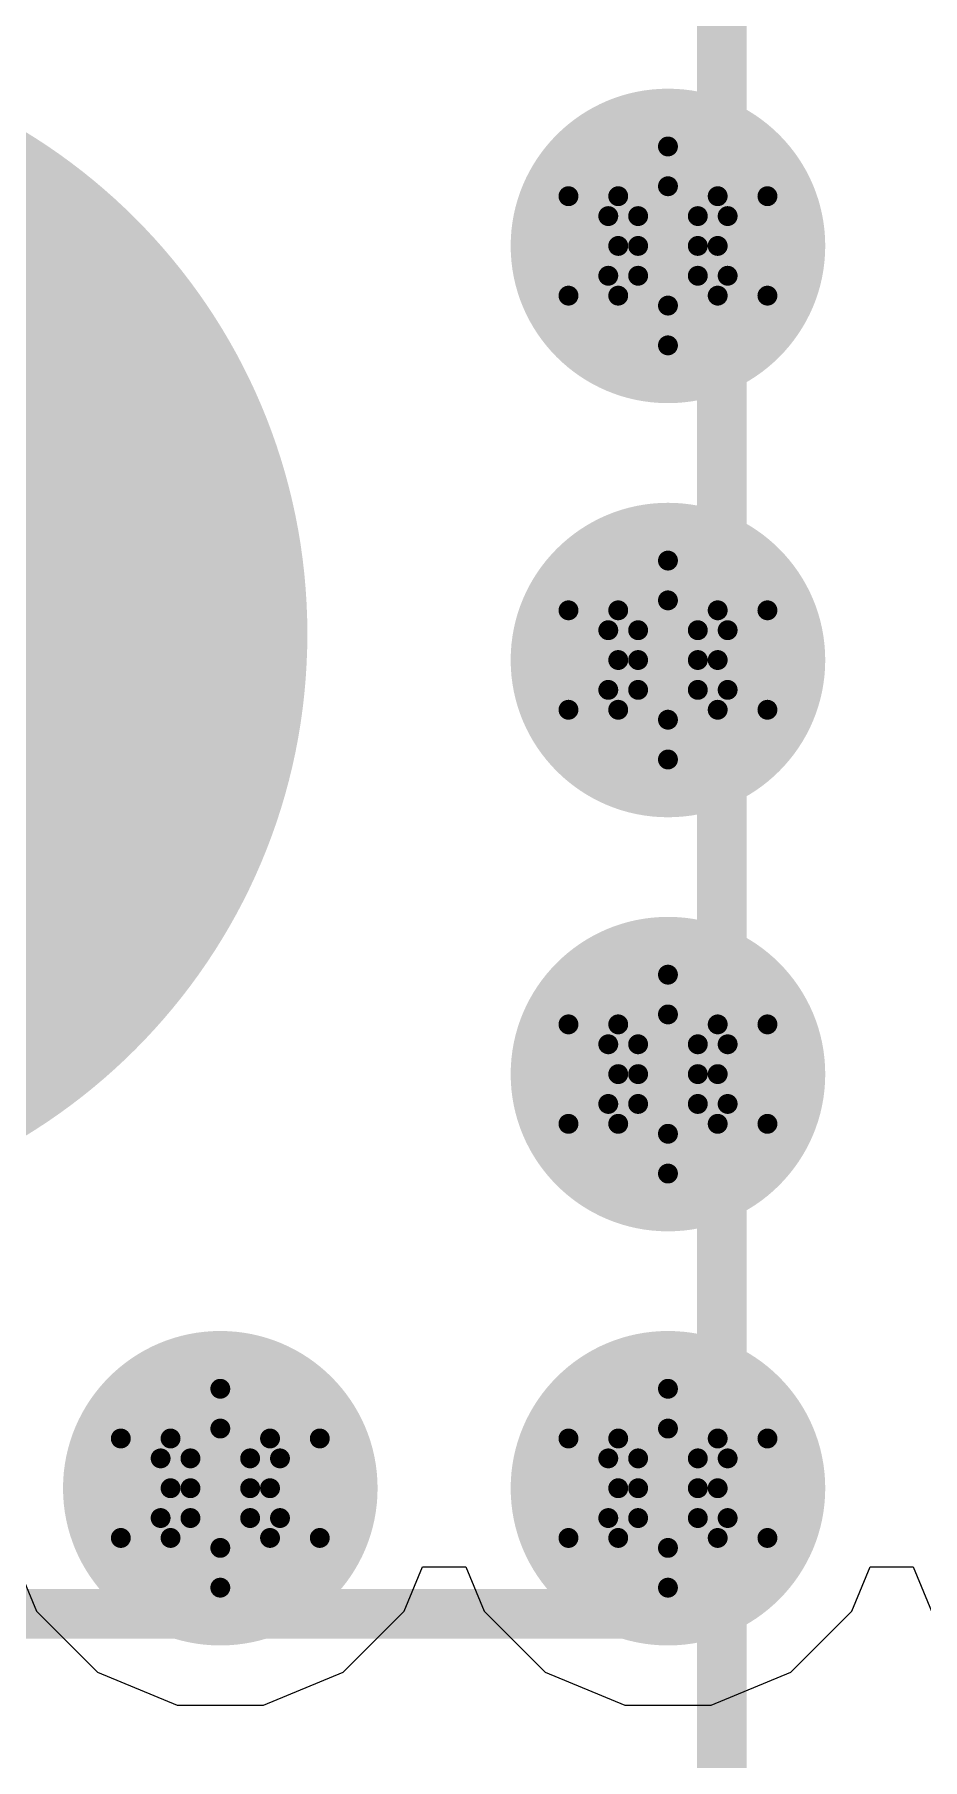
# Model space of a CAD drawing. Header units: inches. Extents: x -5 to 5328, y -4 to 5281.
# Drawn here: x 125.188 to 127.455, y 97.946 to 102.352 of the extents above; entities that cross this region are included whole.
import ezdxf

# ---------------------------------------------------------------- set-up
doc = ezdxf.new("R2010")
doc.units = ezdxf.units.IN
for name, color, linetype in [('Bottom Layer', 5, 'Continuous'), ('Bottom Solder', 6, 'Continuous'), ('Drill Drawing', 1, 'Continuous'), ('Layer 1', 16, 'Continuous'), ('Layer 2', 76, 'Continuous'), ('Multi-Layer', 9, 'Continuous'), ('Top Layer', 1, 'Continuous'), ('Top Overlay', 2, 'Continuous'), ('Top Solder', 216, 'Continuous'), ('Via Holes', 16, 'Continuous')]:
    doc.layers.add(name, color=color, linetype=linetype)

# ---------------------------------------------------------------- blocks, each defined once
blk = doc.blocks.new('DB128L_5_08_2P_OG_S_137')
at = {"layer": 'Bottom Layer'}
h = blk.add_hatch(color=5, dxfattribs=at)
edge = h.paths.add_edge_path()
edge.add_arc((2.54, 0), 1.4, 0, 360)
at = {"layer": 'Bottom Solder'}
h = blk.add_hatch(color=6, dxfattribs=at)
edge = h.paths.add_edge_path()
edge.add_arc((2.54, 0), 1.5016, 0, 360)
at = {"layer": 'Layer 1'}
h = blk.add_hatch(color=16, dxfattribs=at)
edge = h.paths.add_edge_path()
edge.add_arc((2.54, 0), 1.4, 0, 360)
at = {"layer": 'Layer 2'}
h = blk.add_hatch(color=76, dxfattribs=at)
edge = h.paths.add_edge_path()
edge.add_arc((2.54, 0), 1.4, 0, 360)
at = {"layer": 'Multi-Layer'}
h = blk.add_hatch(color=9, dxfattribs=at)
edge = h.paths.add_edge_path()
edge.add_arc((2.54, 0), 1.4, 0, 360)
at = {"layer": 'Top Layer'}
h = blk.add_hatch(color=1, dxfattribs=at)
edge = h.paths.add_edge_path()
edge.add_arc((2.54, 0), 1.4, 0, 360)
at = {"layer": 'Top Solder'}
h = blk.add_hatch(color=216, dxfattribs=at)
edge = h.paths.add_edge_path()
edge.add_arc((2.54, 0), 1.5016, 0, 360)
at = {"layer": 'Top Overlay'}
for points in [[(5.1, -5.1, 0.127, 0.127, 0), (5.1, 4.9492, 0.127, 0.127, 0)], [(-4.9561, -2.5026, 0.127, 0.127, 0), (4.99, -2.5026, 0.127, 0.127, 0)]]:
    blk.add_lwpolyline(points, format="xyseb", dxfattribs=at)
blk.add_lwpolyline([(4.9583, -2.5026, 0.0635, 0.0635, 1), (5.0218, -2.5026, 0.0635, 0.0635, 1)], format="xyseb", close=True, dxfattribs=at)

msp = doc.modelspace()

# ---------------------------------------------------------------- hatches: boundary and pattern name
at = {"layer": 'Bottom Layer'}
h = msp.add_hatch(color=5, dxfattribs=at)
edge = h.paths.add_edge_path()
edge.add_arc((126.8052, 101.812), 0.3, 0, 360)
h = msp.add_hatch(color=5, dxfattribs=at)
edge = h.paths.add_edge_path()
edge.add_arc((126.8052, 100.7543), 0.3, 0, 360)
h = msp.add_hatch(color=5, dxfattribs=at)
edge = h.paths.add_edge_path()
edge.add_arc((126.8052, 99.6967), 0.3, 0, 360)
h = msp.add_hatch(color=5, dxfattribs=at)
edge = h.paths.add_edge_path()
edge.add_arc((125.6622, 98.639), 0.3, 0, 360)
h = msp.add_hatch(color=5, dxfattribs=at)
edge = h.paths.add_edge_path()
edge.add_arc((126.8052, 98.639), 0.3, 0, 360)
at = {"layer": 'Bottom Solder'}
h = msp.add_hatch(color=6, dxfattribs=at)
edge = h.paths.add_edge_path()
edge.add_arc((126.8052, 101.812), 0.4016, 0, 360)
h = msp.add_hatch(color=6, dxfattribs=at)
edge = h.paths.add_edge_path()
edge.add_arc((126.8052, 100.7543), 0.4016, 0, 360)
h = msp.add_hatch(color=6, dxfattribs=at)
edge = h.paths.add_edge_path()
edge.add_arc((126.8052, 99.6967), 0.4016, 0, 360)
h = msp.add_hatch(color=6, dxfattribs=at)
edge = h.paths.add_edge_path()
edge.add_arc((125.6622, 98.639), 0.4016, 0, 360)
h = msp.add_hatch(color=6, dxfattribs=at)
edge = h.paths.add_edge_path()
edge.add_arc((126.8052, 98.639), 0.4016, 0, 360)
at = {"layer": 'Layer 1'}
h = msp.add_hatch(color=16, dxfattribs=at)
edge = h.paths.add_edge_path()
edge.add_arc((126.8052, 101.812), 0.3, 0, 360)
h = msp.add_hatch(color=16, dxfattribs=at)
edge = h.paths.add_edge_path()
edge.add_arc((126.8052, 100.7543), 0.3, 0, 360)
h = msp.add_hatch(color=16, dxfattribs=at)
edge = h.paths.add_edge_path()
edge.add_arc((126.8052, 99.6967), 0.3, 0, 360)
h = msp.add_hatch(color=16, dxfattribs=at)
edge = h.paths.add_edge_path()
edge.add_arc((125.6622, 98.639), 0.3, 0, 360)
h = msp.add_hatch(color=16, dxfattribs=at)
edge = h.paths.add_edge_path()
edge.add_arc((126.8052, 98.639), 0.3, 0, 360)
at = {"layer": 'Layer 2'}
h = msp.add_hatch(color=76, dxfattribs=at)
edge = h.paths.add_edge_path()
edge.add_arc((126.8052, 101.812), 0.3, 0, 360)
h = msp.add_hatch(color=76, dxfattribs=at)
edge = h.paths.add_edge_path()
edge.add_arc((126.8052, 100.7543), 0.3, 0, 360)
h = msp.add_hatch(color=76, dxfattribs=at)
edge = h.paths.add_edge_path()
edge.add_arc((126.8052, 99.6967), 0.3, 0, 360)
h = msp.add_hatch(color=76, dxfattribs=at)
edge = h.paths.add_edge_path()
edge.add_arc((125.6622, 98.639), 0.3, 0, 360)
h = msp.add_hatch(color=76, dxfattribs=at)
edge = h.paths.add_edge_path()
edge.add_arc((126.8052, 98.639), 0.3, 0, 360)
at = {"layer": 'Top Layer'}
h = msp.add_hatch(color=1, dxfattribs=at)
edge = h.paths.add_edge_path()
edge.add_arc((126.8052, 101.812), 0.3, 0, 360)
h = msp.add_hatch(color=1, dxfattribs=at)
edge = h.paths.add_edge_path()
edge.add_arc((126.8052, 100.7543), 0.3, 0, 360)
h = msp.add_hatch(color=1, dxfattribs=at)
edge = h.paths.add_edge_path()
edge.add_arc((126.8052, 99.6967), 0.3, 0, 360)
h = msp.add_hatch(color=1, dxfattribs=at)
edge = h.paths.add_edge_path()
edge.add_arc((125.6622, 98.639), 0.3, 0, 360)
h = msp.add_hatch(color=1, dxfattribs=at)
edge = h.paths.add_edge_path()
edge.add_arc((126.8052, 98.639), 0.3, 0, 360)
at = {"layer": 'Top Solder'}
h = msp.add_hatch(color=216, dxfattribs=at)
edge = h.paths.add_edge_path()
edge.add_arc((126.8052, 101.812), 0.4016, 0, 360)
h = msp.add_hatch(color=216, dxfattribs=at)
edge = h.paths.add_edge_path()
edge.add_arc((126.8052, 100.7543), 0.4016, 0, 360)
h = msp.add_hatch(color=216, dxfattribs=at)
edge = h.paths.add_edge_path()
edge.add_arc((126.8052, 99.6967), 0.4016, 0, 360)
h = msp.add_hatch(color=216, dxfattribs=at)
edge = h.paths.add_edge_path()
edge.add_arc((125.6622, 98.639), 0.4016, 0, 360)
h = msp.add_hatch(color=216, dxfattribs=at)
edge = h.paths.add_edge_path()
edge.add_arc((126.8052, 98.639), 0.4016, 0, 360)
at = {"layer": 'Via Holes'}
h = msp.add_hatch(color=7, dxfattribs=at)
edge = h.paths.add_edge_path()
edge.add_arc((126.8052, 101.812), 0.15, 0, 360)
h = msp.add_hatch(color=7, dxfattribs=at)
edge = h.paths.add_edge_path()
edge.add_arc((126.8052, 100.7543), 0.15, 0, 360)
h = msp.add_hatch(color=7, dxfattribs=at)
edge = h.paths.add_edge_path()
edge.add_arc((126.8052, 99.6967), 0.15, 0, 360)
h = msp.add_hatch(color=7, dxfattribs=at)
edge = h.paths.add_edge_path()
edge.add_arc((125.6622, 98.639), 0.15, 0, 360)
h = msp.add_hatch(color=7, dxfattribs=at)
edge = h.paths.add_edge_path()
edge.add_arc((126.8052, 98.639), 0.15, 0, 360)

# ---------------------------------------------------------------- linework, layer by layer
at = {"layer": 'Bottom Layer'}
for p, q in [((125.1457, 98.4383), (125.1925, 98.3252)), ((126.1318, 98.3252), (126.1787, 98.4383)), ((126.1787, 98.4383), (126.2887, 98.4383)), ((126.2887, 98.4383), (126.3355, 98.3252)), ((127.2748, 98.3252), (127.3217, 98.4383)), ((127.3217, 98.4383), (127.4317, 98.4383)), ((127.4317, 98.4383), (127.4785, 98.3252)), ((125.1925, 98.3252), (125.3484, 98.1693)), ((125.976, 98.1693), (126.1318, 98.3252)), ((126.3355, 98.3252), (126.4914, 98.1693)), ((127.119, 98.1693), (127.2748, 98.3252)), ((125.3484, 98.1693), (125.552, 98.085)), ((125.7724, 98.085), (125.976, 98.1693)), ((126.4914, 98.1693), (126.695, 98.085)), ((126.9154, 98.085), (127.119, 98.1693)), ((125.552, 98.085), (125.7724, 98.085)), ((126.695, 98.085), (126.9154, 98.085))]:
    msp.add_line(p, q, dxfattribs=at)
at = {"layer": 'Drill Drawing'}
for points in [[(126.6782, 101.939, 0.0508, 0.0508, 0), (126.8052, 102.066, 0.0508, 0.0508, 0)], [(126.8052, 102.066, 0.0508, 0.0508, 0), (126.9322, 101.939, 0.0508, 0.0508, 0)], [(126.5512, 101.939, 0.0508, 0.0508, 0), (126.6782, 101.812, 0.0508, 0.0508, 0)], [(126.5512, 101.939, 0.0508, 0.0508, 0), (126.6782, 101.939, 0.0508, 0.0508, 0)], [(126.729, 101.8882, 0.0508, 0.0508, 0), (126.8052, 101.9644, 0.0508, 0.0508, 0)], [(126.8052, 101.9644, 0.0508, 0.0508, 0), (126.8814, 101.8882, 0.0508, 0.0508, 0)], [(126.9322, 101.939, 0.0508, 0.0508, 0), (127.0592, 101.939, 0.0508, 0.0508, 0)], [(126.9322, 101.812, 0.0508, 0.0508, 0), (127.0592, 101.939, 0.0508, 0.0508, 0)], [(126.6528, 101.8882, 0.0508, 0.0508, 0), (126.729, 101.812, 0.0508, 0.0508, 0)], [(126.6528, 101.8882, 0.0508, 0.0508, 0), (126.729, 101.8882, 0.0508, 0.0508, 0)], [(126.8814, 101.8882, 0.0508, 0.0508, 0), (126.9576, 101.8882, 0.0508, 0.0508, 0)], [(126.8814, 101.812, 0.0508, 0.0508, 0), (126.9576, 101.8882, 0.0508, 0.0508, 0)], [(126.5512, 101.685, 0.0508, 0.0508, 0), (126.6782, 101.812, 0.0508, 0.0508, 0)], [(126.6528, 101.7358, 0.0508, 0.0508, 0), (126.729, 101.812, 0.0508, 0.0508, 0)], [(126.8814, 101.812, 0.0508, 0.0508, 0), (126.9576, 101.7358, 0.0508, 0.0508, 0)], [(126.9322, 101.812, 0.0508, 0.0508, 0), (127.0592, 101.685, 0.0508, 0.0508, 0)], [(126.6528, 101.7358, 0.0508, 0.0508, 0), (126.729, 101.7358, 0.0508, 0.0508, 0)], [(126.729, 101.7358, 0.0508, 0.0508, 0), (126.8052, 101.6596, 0.0508, 0.0508, 0)], [(126.8052, 101.6596, 0.0508, 0.0508, 0), (126.8814, 101.7358, 0.0508, 0.0508, 0)], [(126.8814, 101.7358, 0.0508, 0.0508, 0), (126.9576, 101.7358, 0.0508, 0.0508, 0)], [(126.5512, 101.685, 0.0508, 0.0508, 0), (126.6782, 101.685, 0.0508, 0.0508, 0)], [(126.6782, 101.685, 0.0508, 0.0508, 0), (126.8052, 101.558, 0.0508, 0.0508, 0)], [(126.8052, 101.558, 0.0508, 0.0508, 0), (126.9322, 101.685, 0.0508, 0.0508, 0)], [(126.9322, 101.685, 0.0508, 0.0508, 0), (127.0592, 101.685, 0.0508, 0.0508, 0)], [(126.6782, 100.8813, 0.0508, 0.0508, 0), (126.8052, 101.0083, 0.0508, 0.0508, 0)], [(126.8052, 101.0083, 0.0508, 0.0508, 0), (126.9322, 100.8813, 0.0508, 0.0508, 0)], [(126.5512, 100.8813, 0.0508, 0.0508, 0), (126.6782, 100.7543, 0.0508, 0.0508, 0)], [(126.5512, 100.8813, 0.0508, 0.0508, 0), (126.6782, 100.8813, 0.0508, 0.0508, 0)], [(126.729, 100.8305, 0.0508, 0.0508, 0), (126.8052, 100.9067, 0.0508, 0.0508, 0)], [(126.8052, 100.9067, 0.0508, 0.0508, 0), (126.8814, 100.8305, 0.0508, 0.0508, 0)], [(126.9322, 100.8813, 0.0508, 0.0508, 0), (127.0592, 100.8813, 0.0508, 0.0508, 0)], [(126.9322, 100.7543, 0.0508, 0.0508, 0), (127.0592, 100.8813, 0.0508, 0.0508, 0)], [(126.6528, 100.8305, 0.0508, 0.0508, 0), (126.729, 100.7543, 0.0508, 0.0508, 0)], [(126.6528, 100.8305, 0.0508, 0.0508, 0), (126.729, 100.8305, 0.0508, 0.0508, 0)], [(126.8814, 100.8305, 0.0508, 0.0508, 0), (126.9576, 100.8305, 0.0508, 0.0508, 0)], [(126.8814, 100.7543, 0.0508, 0.0508, 0), (126.9576, 100.8305, 0.0508, 0.0508, 0)], [(126.5512, 100.6273, 0.0508, 0.0508, 0), (126.6782, 100.7543, 0.0508, 0.0508, 0)], [(126.6528, 100.6781, 0.0508, 0.0508, 0), (126.729, 100.7543, 0.0508, 0.0508, 0)], [(126.8814, 100.7543, 0.0508, 0.0508, 0), (126.9576, 100.6781, 0.0508, 0.0508, 0)], [(126.9322, 100.7543, 0.0508, 0.0508, 0), (127.0592, 100.6273, 0.0508, 0.0508, 0)], [(126.6528, 100.6781, 0.0508, 0.0508, 0), (126.729, 100.6781, 0.0508, 0.0508, 0)], [(126.729, 100.6781, 0.0508, 0.0508, 0), (126.8052, 100.6019, 0.0508, 0.0508, 0)], [(126.8052, 100.6019, 0.0508, 0.0508, 0), (126.8814, 100.6781, 0.0508, 0.0508, 0)], [(126.8814, 100.6781, 0.0508, 0.0508, 0), (126.9576, 100.6781, 0.0508, 0.0508, 0)], [(126.5512, 100.6273, 0.0508, 0.0508, 0), (126.6782, 100.6273, 0.0508, 0.0508, 0)], [(126.6782, 100.6273, 0.0508, 0.0508, 0), (126.8052, 100.5003, 0.0508, 0.0508, 0)], [(126.8052, 100.5003, 0.0508, 0.0508, 0), (126.9322, 100.6273, 0.0508, 0.0508, 0)], [(126.9322, 100.6273, 0.0508, 0.0508, 0), (127.0592, 100.6273, 0.0508, 0.0508, 0)], [(126.6782, 99.8237, 0.0508, 0.0508, 0), (126.8052, 99.9507, 0.0508, 0.0508, 0)], [(126.8052, 99.9507, 0.0508, 0.0508, 0), (126.9322, 99.8237, 0.0508, 0.0508, 0)], [(126.5512, 99.8237, 0.0508, 0.0508, 0), (126.6782, 99.6967, 0.0508, 0.0508, 0)], [(126.5512, 99.8237, 0.0508, 0.0508, 0), (126.6782, 99.8237, 0.0508, 0.0508, 0)], [(126.729, 99.7729, 0.0508, 0.0508, 0), (126.8052, 99.8491, 0.0508, 0.0508, 0)], [(126.8052, 99.8491, 0.0508, 0.0508, 0), (126.8814, 99.7729, 0.0508, 0.0508, 0)], [(126.9322, 99.8237, 0.0508, 0.0508, 0), (127.0592, 99.8237, 0.0508, 0.0508, 0)], [(126.9322, 99.6967, 0.0508, 0.0508, 0), (127.0592, 99.8237, 0.0508, 0.0508, 0)], [(126.6528, 99.7729, 0.0508, 0.0508, 0), (126.729, 99.6967, 0.0508, 0.0508, 0)], [(126.6528, 99.7729, 0.0508, 0.0508, 0), (126.729, 99.7729, 0.0508, 0.0508, 0)], [(126.8814, 99.7729, 0.0508, 0.0508, 0), (126.9576, 99.7729, 0.0508, 0.0508, 0)], [(126.8814, 99.6967, 0.0508, 0.0508, 0), (126.9576, 99.7729, 0.0508, 0.0508, 0)], [(126.5512, 99.5697, 0.0508, 0.0508, 0), (126.6782, 99.6967, 0.0508, 0.0508, 0)], [(126.6528, 99.6205, 0.0508, 0.0508, 0), (126.729, 99.6967, 0.0508, 0.0508, 0)], [(126.8814, 99.6967, 0.0508, 0.0508, 0), (126.9576, 99.6205, 0.0508, 0.0508, 0)], [(126.9322, 99.6967, 0.0508, 0.0508, 0), (127.0592, 99.5697, 0.0508, 0.0508, 0)], [(126.6528, 99.6205, 0.0508, 0.0508, 0), (126.729, 99.6205, 0.0508, 0.0508, 0)], [(126.729, 99.6205, 0.0508, 0.0508, 0), (126.8052, 99.5443, 0.0508, 0.0508, 0)], [(126.8052, 99.5443, 0.0508, 0.0508, 0), (126.8814, 99.6205, 0.0508, 0.0508, 0)], [(126.8814, 99.6205, 0.0508, 0.0508, 0), (126.9576, 99.6205, 0.0508, 0.0508, 0)], [(126.5512, 99.5697, 0.0508, 0.0508, 0), (126.6782, 99.5697, 0.0508, 0.0508, 0)], [(126.6782, 99.5697, 0.0508, 0.0508, 0), (126.8052, 99.4427, 0.0508, 0.0508, 0)], [(126.8052, 99.4427, 0.0508, 0.0508, 0), (126.9322, 99.5697, 0.0508, 0.0508, 0)], [(126.9322, 99.5697, 0.0508, 0.0508, 0), (127.0592, 99.5697, 0.0508, 0.0508, 0)], [(125.5352, 98.766, 0.0508, 0.0508, 0), (125.6622, 98.893, 0.0508, 0.0508, 0)], [(125.6622, 98.893, 0.0508, 0.0508, 0), (125.7892, 98.766, 0.0508, 0.0508, 0)], [(126.6782, 98.766, 0.0508, 0.0508, 0), (126.8052, 98.893, 0.0508, 0.0508, 0)], [(126.8052, 98.893, 0.0508, 0.0508, 0), (126.9322, 98.766, 0.0508, 0.0508, 0)], [(125.4082, 98.766, 0.0508, 0.0508, 0), (125.5352, 98.639, 0.0508, 0.0508, 0)], [(125.4082, 98.766, 0.0508, 0.0508, 0), (125.5352, 98.766, 0.0508, 0.0508, 0)], [(125.586, 98.7152, 0.0508, 0.0508, 0), (125.6622, 98.7914, 0.0508, 0.0508, 0)], [(125.6622, 98.7914, 0.0508, 0.0508, 0), (125.7384, 98.7152, 0.0508, 0.0508, 0)], [(125.7892, 98.766, 0.0508, 0.0508, 0), (125.9162, 98.766, 0.0508, 0.0508, 0)], [(125.7892, 98.639, 0.0508, 0.0508, 0), (125.9162, 98.766, 0.0508, 0.0508, 0)], [(126.5512, 98.766, 0.0508, 0.0508, 0), (126.6782, 98.639, 0.0508, 0.0508, 0)], [(126.5512, 98.766, 0.0508, 0.0508, 0), (126.6782, 98.766, 0.0508, 0.0508, 0)], [(126.729, 98.7152, 0.0508, 0.0508, 0), (126.8052, 98.7914, 0.0508, 0.0508, 0)], [(126.8052, 98.7914, 0.0508, 0.0508, 0), (126.8814, 98.7152, 0.0508, 0.0508, 0)], [(126.9322, 98.766, 0.0508, 0.0508, 0), (127.0592, 98.766, 0.0508, 0.0508, 0)], [(126.9322, 98.639, 0.0508, 0.0508, 0), (127.0592, 98.766, 0.0508, 0.0508, 0)], [(125.5098, 98.7152, 0.0508, 0.0508, 0), (125.586, 98.639, 0.0508, 0.0508, 0)], [(125.5098, 98.7152, 0.0508, 0.0508, 0), (125.586, 98.7152, 0.0508, 0.0508, 0)], [(125.7384, 98.7152, 0.0508, 0.0508, 0), (125.8146, 98.7152, 0.0508, 0.0508, 0)], [(125.7384, 98.639, 0.0508, 0.0508, 0), (125.8146, 98.7152, 0.0508, 0.0508, 0)], [(126.6528, 98.7152, 0.0508, 0.0508, 0), (126.729, 98.639, 0.0508, 0.0508, 0)], [(126.6528, 98.7152, 0.0508, 0.0508, 0), (126.729, 98.7152, 0.0508, 0.0508, 0)], [(126.8814, 98.7152, 0.0508, 0.0508, 0), (126.9576, 98.7152, 0.0508, 0.0508, 0)], [(126.8814, 98.639, 0.0508, 0.0508, 0), (126.9576, 98.7152, 0.0508, 0.0508, 0)], [(125.4082, 98.512, 0.0508, 0.0508, 0), (125.5352, 98.639, 0.0508, 0.0508, 0)], [(125.5098, 98.5628, 0.0508, 0.0508, 0), (125.586, 98.639, 0.0508, 0.0508, 0)], [(125.7384, 98.639, 0.0508, 0.0508, 0), (125.8146, 98.5628, 0.0508, 0.0508, 0)], [(125.7892, 98.639, 0.0508, 0.0508, 0), (125.9162, 98.512, 0.0508, 0.0508, 0)], [(126.5512, 98.512, 0.0508, 0.0508, 0), (126.6782, 98.639, 0.0508, 0.0508, 0)], [(126.6528, 98.5628, 0.0508, 0.0508, 0), (126.729, 98.639, 0.0508, 0.0508, 0)], [(126.8814, 98.639, 0.0508, 0.0508, 0), (126.9576, 98.5628, 0.0508, 0.0508, 0)], [(126.9322, 98.639, 0.0508, 0.0508, 0), (127.0592, 98.512, 0.0508, 0.0508, 0)], [(125.5098, 98.5628, 0.0508, 0.0508, 0), (125.586, 98.5628, 0.0508, 0.0508, 0)], [(125.586, 98.5628, 0.0508, 0.0508, 0), (125.6622, 98.4866, 0.0508, 0.0508, 0)], [(125.6622, 98.4866, 0.0508, 0.0508, 0), (125.7384, 98.5628, 0.0508, 0.0508, 0)], [(125.7384, 98.5628, 0.0508, 0.0508, 0), (125.8146, 98.5628, 0.0508, 0.0508, 0)], [(126.6528, 98.5628, 0.0508, 0.0508, 0), (126.729, 98.5628, 0.0508, 0.0508, 0)], [(126.729, 98.5628, 0.0508, 0.0508, 0), (126.8052, 98.4866, 0.0508, 0.0508, 0)], [(126.8052, 98.4866, 0.0508, 0.0508, 0), (126.8814, 98.5628, 0.0508, 0.0508, 0)], [(126.8814, 98.5628, 0.0508, 0.0508, 0), (126.9576, 98.5628, 0.0508, 0.0508, 0)], [(125.4082, 98.512, 0.0508, 0.0508, 0), (125.5352, 98.512, 0.0508, 0.0508, 0)], [(125.5352, 98.512, 0.0508, 0.0508, 0), (125.6622, 98.385, 0.0508, 0.0508, 0)], [(125.6622, 98.385, 0.0508, 0.0508, 0), (125.7892, 98.512, 0.0508, 0.0508, 0)], [(125.7892, 98.512, 0.0508, 0.0508, 0), (125.9162, 98.512, 0.0508, 0.0508, 0)], [(126.5512, 98.512, 0.0508, 0.0508, 0), (126.6782, 98.512, 0.0508, 0.0508, 0)], [(126.6782, 98.512, 0.0508, 0.0508, 0), (126.8052, 98.385, 0.0508, 0.0508, 0)], [(126.8052, 98.385, 0.0508, 0.0508, 0), (126.9322, 98.512, 0.0508, 0.0508, 0)], [(126.9322, 98.512, 0.0508, 0.0508, 0), (127.0592, 98.512, 0.0508, 0.0508, 0)]]:
    msp.add_lwpolyline(points, format="xyseb", dxfattribs=at)
for points in [[(126.7925, 102.066, 0.0254, 0.0254, 1), (126.8179, 102.066, 0.0254, 0.0254, 1)], [(126.7925, 102.066, 0.0254, 0.0254, 1), (126.8179, 102.066, 0.0254, 0.0254, 1)], [(126.5385, 101.939, 0.0254, 0.0254, 1), (126.5639, 101.939, 0.0254, 0.0254, 1)], [(126.5385, 101.939, 0.0254, 0.0254, 1), (126.5639, 101.939, 0.0254, 0.0254, 1)], [(126.6655, 101.939, 0.0254, 0.0254, 1), (126.6909, 101.939, 0.0254, 0.0254, 1)], [(126.6655, 101.939, 0.0254, 0.0254, 1), (126.6909, 101.939, 0.0254, 0.0254, 1)], [(126.7925, 101.9644, 0.0254, 0.0254, 1), (126.8179, 101.9644, 0.0254, 0.0254, 1)], [(126.7925, 101.9644, 0.0254, 0.0254, 1), (126.8179, 101.9644, 0.0254, 0.0254, 1)], [(126.9195, 101.939, 0.0254, 0.0254, 1), (126.9449, 101.939, 0.0254, 0.0254, 1)], [(126.9195, 101.939, 0.0254, 0.0254, 1), (126.9449, 101.939, 0.0254, 0.0254, 1)], [(127.0465, 101.939, 0.0254, 0.0254, 1), (127.0719, 101.939, 0.0254, 0.0254, 1)], [(127.0465, 101.939, 0.0254, 0.0254, 1), (127.0719, 101.939, 0.0254, 0.0254, 1)], [(126.6401, 101.8882, 0.0254, 0.0254, 1), (126.6655, 101.8882, 0.0254, 0.0254, 1)], [(126.6401, 101.8882, 0.0254, 0.0254, 1), (126.6655, 101.8882, 0.0254, 0.0254, 1)], [(126.7163, 101.8882, 0.0254, 0.0254, 1), (126.7417, 101.8882, 0.0254, 0.0254, 1)], [(126.7163, 101.8882, 0.0254, 0.0254, 1), (126.7417, 101.8882, 0.0254, 0.0254, 1)], [(126.8687, 101.8882, 0.0254, 0.0254, 1), (126.8941, 101.8882, 0.0254, 0.0254, 1)], [(126.8687, 101.8882, 0.0254, 0.0254, 1), (126.8941, 101.8882, 0.0254, 0.0254, 1)], [(126.9449, 101.8882, 0.0254, 0.0254, 1), (126.9703, 101.8882, 0.0254, 0.0254, 1)], [(126.9449, 101.8882, 0.0254, 0.0254, 1), (126.9703, 101.8882, 0.0254, 0.0254, 1)], [(126.6655, 101.812, 0.0254, 0.0254, 1), (126.6909, 101.812, 0.0254, 0.0254, 1)], [(126.6655, 101.812, 0.0254, 0.0254, 1), (126.6909, 101.812, 0.0254, 0.0254, 1)], [(126.7163, 101.812, 0.0254, 0.0254, 1), (126.7417, 101.812, 0.0254, 0.0254, 1)], [(126.7163, 101.812, 0.0254, 0.0254, 1), (126.7417, 101.812, 0.0254, 0.0254, 1)], [(126.8687, 101.812, 0.0254, 0.0254, 1), (126.8941, 101.812, 0.0254, 0.0254, 1)], [(126.8687, 101.812, 0.0254, 0.0254, 1), (126.8941, 101.812, 0.0254, 0.0254, 1)], [(126.9195, 101.812, 0.0254, 0.0254, 1), (126.9449, 101.812, 0.0254, 0.0254, 1)], [(126.9195, 101.812, 0.0254, 0.0254, 1), (126.9449, 101.812, 0.0254, 0.0254, 1)], [(126.6401, 101.7358, 0.0254, 0.0254, 1), (126.6655, 101.7358, 0.0254, 0.0254, 1)], [(126.6401, 101.7358, 0.0254, 0.0254, 1), (126.6655, 101.7358, 0.0254, 0.0254, 1)], [(126.7163, 101.7358, 0.0254, 0.0254, 1), (126.7417, 101.7358, 0.0254, 0.0254, 1)], [(126.7163, 101.7358, 0.0254, 0.0254, 1), (126.7417, 101.7358, 0.0254, 0.0254, 1)], [(126.8687, 101.7358, 0.0254, 0.0254, 1), (126.8941, 101.7358, 0.0254, 0.0254, 1)], [(126.8687, 101.7358, 0.0254, 0.0254, 1), (126.8941, 101.7358, 0.0254, 0.0254, 1)], [(126.9449, 101.7358, 0.0254, 0.0254, 1), (126.9703, 101.7358, 0.0254, 0.0254, 1)], [(126.9449, 101.7358, 0.0254, 0.0254, 1), (126.9703, 101.7358, 0.0254, 0.0254, 1)], [(126.5385, 101.685, 0.0254, 0.0254, 1), (126.5639, 101.685, 0.0254, 0.0254, 1)], [(126.5385, 101.685, 0.0254, 0.0254, 1), (126.5639, 101.685, 0.0254, 0.0254, 1)], [(126.6655, 101.685, 0.0254, 0.0254, 1), (126.6909, 101.685, 0.0254, 0.0254, 1)], [(126.6655, 101.685, 0.0254, 0.0254, 1), (126.6909, 101.685, 0.0254, 0.0254, 1)], [(126.9195, 101.685, 0.0254, 0.0254, 1), (126.9449, 101.685, 0.0254, 0.0254, 1)], [(126.9195, 101.685, 0.0254, 0.0254, 1), (126.9449, 101.685, 0.0254, 0.0254, 1)], [(127.0465, 101.685, 0.0254, 0.0254, 1), (127.0719, 101.685, 0.0254, 0.0254, 1)], [(127.0465, 101.685, 0.0254, 0.0254, 1), (127.0719, 101.685, 0.0254, 0.0254, 1)], [(126.7925, 101.6596, 0.0254, 0.0254, 1), (126.8179, 101.6596, 0.0254, 0.0254, 1)], [(126.7925, 101.6596, 0.0254, 0.0254, 1), (126.8179, 101.6596, 0.0254, 0.0254, 1)], [(126.7925, 101.558, 0.0254, 0.0254, 1), (126.8179, 101.558, 0.0254, 0.0254, 1)], [(126.7925, 101.558, 0.0254, 0.0254, 1), (126.8179, 101.558, 0.0254, 0.0254, 1)], [(126.7925, 101.0083, 0.0254, 0.0254, 1), (126.8179, 101.0083, 0.0254, 0.0254, 1)], [(126.7925, 101.0083, 0.0254, 0.0254, 1), (126.8179, 101.0083, 0.0254, 0.0254, 1)], [(126.5385, 100.8813, 0.0254, 0.0254, 1), (126.5639, 100.8813, 0.0254, 0.0254, 1)], [(126.5385, 100.8813, 0.0254, 0.0254, 1), (126.5639, 100.8813, 0.0254, 0.0254, 1)], [(126.6655, 100.8813, 0.0254, 0.0254, 1), (126.6909, 100.8813, 0.0254, 0.0254, 1)], [(126.6655, 100.8813, 0.0254, 0.0254, 1), (126.6909, 100.8813, 0.0254, 0.0254, 1)], [(126.7925, 100.9067, 0.0254, 0.0254, 1), (126.8179, 100.9067, 0.0254, 0.0254, 1)], [(126.7925, 100.9067, 0.0254, 0.0254, 1), (126.8179, 100.9067, 0.0254, 0.0254, 1)], [(126.9195, 100.8813, 0.0254, 0.0254, 1), (126.9449, 100.8813, 0.0254, 0.0254, 1)], [(126.9195, 100.8813, 0.0254, 0.0254, 1), (126.9449, 100.8813, 0.0254, 0.0254, 1)], [(127.0465, 100.8813, 0.0254, 0.0254, 1), (127.0719, 100.8813, 0.0254, 0.0254, 1)], [(127.0465, 100.8813, 0.0254, 0.0254, 1), (127.0719, 100.8813, 0.0254, 0.0254, 1)], [(126.6401, 100.8305, 0.0254, 0.0254, 1), (126.6655, 100.8305, 0.0254, 0.0254, 1)], [(126.6401, 100.8305, 0.0254, 0.0254, 1), (126.6655, 100.8305, 0.0254, 0.0254, 1)], [(126.7163, 100.8305, 0.0254, 0.0254, 1), (126.7417, 100.8305, 0.0254, 0.0254, 1)], [(126.7163, 100.8305, 0.0254, 0.0254, 1), (126.7417, 100.8305, 0.0254, 0.0254, 1)], [(126.8687, 100.8305, 0.0254, 0.0254, 1), (126.8941, 100.8305, 0.0254, 0.0254, 1)], [(126.8687, 100.8305, 0.0254, 0.0254, 1), (126.8941, 100.8305, 0.0254, 0.0254, 1)], [(126.9449, 100.8305, 0.0254, 0.0254, 1), (126.9703, 100.8305, 0.0254, 0.0254, 1)], [(126.9449, 100.8305, 0.0254, 0.0254, 1), (126.9703, 100.8305, 0.0254, 0.0254, 1)], [(126.6655, 100.7543, 0.0254, 0.0254, 1), (126.6909, 100.7543, 0.0254, 0.0254, 1)], [(126.6655, 100.7543, 0.0254, 0.0254, 1), (126.6909, 100.7543, 0.0254, 0.0254, 1)], [(126.7163, 100.7543, 0.0254, 0.0254, 1), (126.7417, 100.7543, 0.0254, 0.0254, 1)], [(126.7163, 100.7543, 0.0254, 0.0254, 1), (126.7417, 100.7543, 0.0254, 0.0254, 1)], [(126.8687, 100.7543, 0.0254, 0.0254, 1), (126.8941, 100.7543, 0.0254, 0.0254, 1)], [(126.8687, 100.7543, 0.0254, 0.0254, 1), (126.8941, 100.7543, 0.0254, 0.0254, 1)], [(126.9195, 100.7543, 0.0254, 0.0254, 1), (126.9449, 100.7543, 0.0254, 0.0254, 1)], [(126.9195, 100.7543, 0.0254, 0.0254, 1), (126.9449, 100.7543, 0.0254, 0.0254, 1)], [(126.6401, 100.6781, 0.0254, 0.0254, 1), (126.6655, 100.6781, 0.0254, 0.0254, 1)], [(126.6401, 100.6781, 0.0254, 0.0254, 1), (126.6655, 100.6781, 0.0254, 0.0254, 1)], [(126.7163, 100.6781, 0.0254, 0.0254, 1), (126.7417, 100.6781, 0.0254, 0.0254, 1)], [(126.7163, 100.6781, 0.0254, 0.0254, 1), (126.7417, 100.6781, 0.0254, 0.0254, 1)], [(126.8687, 100.6781, 0.0254, 0.0254, 1), (126.8941, 100.6781, 0.0254, 0.0254, 1)], [(126.8687, 100.6781, 0.0254, 0.0254, 1), (126.8941, 100.6781, 0.0254, 0.0254, 1)], [(126.9449, 100.6781, 0.0254, 0.0254, 1), (126.9703, 100.6781, 0.0254, 0.0254, 1)], [(126.9449, 100.6781, 0.0254, 0.0254, 1), (126.9703, 100.6781, 0.0254, 0.0254, 1)], [(126.5385, 100.6273, 0.0254, 0.0254, 1), (126.5639, 100.6273, 0.0254, 0.0254, 1)], [(126.5385, 100.6273, 0.0254, 0.0254, 1), (126.5639, 100.6273, 0.0254, 0.0254, 1)], [(126.6655, 100.6273, 0.0254, 0.0254, 1), (126.6909, 100.6273, 0.0254, 0.0254, 1)], [(126.6655, 100.6273, 0.0254, 0.0254, 1), (126.6909, 100.6273, 0.0254, 0.0254, 1)], [(126.9195, 100.6273, 0.0254, 0.0254, 1), (126.9449, 100.6273, 0.0254, 0.0254, 1)], [(126.9195, 100.6273, 0.0254, 0.0254, 1), (126.9449, 100.6273, 0.0254, 0.0254, 1)], [(127.0465, 100.6273, 0.0254, 0.0254, 1), (127.0719, 100.6273, 0.0254, 0.0254, 1)], [(127.0465, 100.6273, 0.0254, 0.0254, 1), (127.0719, 100.6273, 0.0254, 0.0254, 1)], [(126.7925, 100.6019, 0.0254, 0.0254, 1), (126.8179, 100.6019, 0.0254, 0.0254, 1)], [(126.7925, 100.6019, 0.0254, 0.0254, 1), (126.8179, 100.6019, 0.0254, 0.0254, 1)], [(126.7925, 100.5003, 0.0254, 0.0254, 1), (126.8179, 100.5003, 0.0254, 0.0254, 1)], [(126.7925, 100.5003, 0.0254, 0.0254, 1), (126.8179, 100.5003, 0.0254, 0.0254, 1)], [(126.7925, 99.9507, 0.0254, 0.0254, 1), (126.8179, 99.9507, 0.0254, 0.0254, 1)], [(126.7925, 99.9507, 0.0254, 0.0254, 1), (126.8179, 99.9507, 0.0254, 0.0254, 1)], [(126.5385, 99.8237, 0.0254, 0.0254, 1), (126.5639, 99.8237, 0.0254, 0.0254, 1)], [(126.5385, 99.8237, 0.0254, 0.0254, 1), (126.5639, 99.8237, 0.0254, 0.0254, 1)], [(126.6655, 99.8237, 0.0254, 0.0254, 1), (126.6909, 99.8237, 0.0254, 0.0254, 1)], [(126.6655, 99.8237, 0.0254, 0.0254, 1), (126.6909, 99.8237, 0.0254, 0.0254, 1)], [(126.7925, 99.8491, 0.0254, 0.0254, 1), (126.8179, 99.8491, 0.0254, 0.0254, 1)], [(126.7925, 99.8491, 0.0254, 0.0254, 1), (126.8179, 99.8491, 0.0254, 0.0254, 1)], [(126.9195, 99.8237, 0.0254, 0.0254, 1), (126.9449, 99.8237, 0.0254, 0.0254, 1)], [(126.9195, 99.8237, 0.0254, 0.0254, 1), (126.9449, 99.8237, 0.0254, 0.0254, 1)], [(127.0465, 99.8237, 0.0254, 0.0254, 1), (127.0719, 99.8237, 0.0254, 0.0254, 1)], [(127.0465, 99.8237, 0.0254, 0.0254, 1), (127.0719, 99.8237, 0.0254, 0.0254, 1)], [(126.6401, 99.7729, 0.0254, 0.0254, 1), (126.6655, 99.7729, 0.0254, 0.0254, 1)], [(126.6401, 99.7729, 0.0254, 0.0254, 1), (126.6655, 99.7729, 0.0254, 0.0254, 1)], [(126.7163, 99.7729, 0.0254, 0.0254, 1), (126.7417, 99.7729, 0.0254, 0.0254, 1)], [(126.7163, 99.7729, 0.0254, 0.0254, 1), (126.7417, 99.7729, 0.0254, 0.0254, 1)], [(126.8687, 99.7729, 0.0254, 0.0254, 1), (126.8941, 99.7729, 0.0254, 0.0254, 1)], [(126.8687, 99.7729, 0.0254, 0.0254, 1), (126.8941, 99.7729, 0.0254, 0.0254, 1)], [(126.9449, 99.7729, 0.0254, 0.0254, 1), (126.9703, 99.7729, 0.0254, 0.0254, 1)], [(126.9449, 99.7729, 0.0254, 0.0254, 1), (126.9703, 99.7729, 0.0254, 0.0254, 1)], [(126.6655, 99.6967, 0.0254, 0.0254, 1), (126.6909, 99.6967, 0.0254, 0.0254, 1)], [(126.6655, 99.6967, 0.0254, 0.0254, 1), (126.6909, 99.6967, 0.0254, 0.0254, 1)], [(126.7163, 99.6967, 0.0254, 0.0254, 1), (126.7417, 99.6967, 0.0254, 0.0254, 1)], [(126.7163, 99.6967, 0.0254, 0.0254, 1), (126.7417, 99.6967, 0.0254, 0.0254, 1)], [(126.8687, 99.6967, 0.0254, 0.0254, 1), (126.8941, 99.6967, 0.0254, 0.0254, 1)], [(126.8687, 99.6967, 0.0254, 0.0254, 1), (126.8941, 99.6967, 0.0254, 0.0254, 1)], [(126.9195, 99.6967, 0.0254, 0.0254, 1), (126.9449, 99.6967, 0.0254, 0.0254, 1)], [(126.9195, 99.6967, 0.0254, 0.0254, 1), (126.9449, 99.6967, 0.0254, 0.0254, 1)], [(126.6401, 99.6205, 0.0254, 0.0254, 1), (126.6655, 99.6205, 0.0254, 0.0254, 1)], [(126.6401, 99.6205, 0.0254, 0.0254, 1), (126.6655, 99.6205, 0.0254, 0.0254, 1)], [(126.7163, 99.6205, 0.0254, 0.0254, 1), (126.7417, 99.6205, 0.0254, 0.0254, 1)], [(126.7163, 99.6205, 0.0254, 0.0254, 1), (126.7417, 99.6205, 0.0254, 0.0254, 1)], [(126.8687, 99.6205, 0.0254, 0.0254, 1), (126.8941, 99.6205, 0.0254, 0.0254, 1)], [(126.8687, 99.6205, 0.0254, 0.0254, 1), (126.8941, 99.6205, 0.0254, 0.0254, 1)], [(126.9449, 99.6205, 0.0254, 0.0254, 1), (126.9703, 99.6205, 0.0254, 0.0254, 1)], [(126.9449, 99.6205, 0.0254, 0.0254, 1), (126.9703, 99.6205, 0.0254, 0.0254, 1)], [(126.5385, 99.5697, 0.0254, 0.0254, 1), (126.5639, 99.5697, 0.0254, 0.0254, 1)], [(126.5385, 99.5697, 0.0254, 0.0254, 1), (126.5639, 99.5697, 0.0254, 0.0254, 1)], [(126.6655, 99.5697, 0.0254, 0.0254, 1), (126.6909, 99.5697, 0.0254, 0.0254, 1)], [(126.6655, 99.5697, 0.0254, 0.0254, 1), (126.6909, 99.5697, 0.0254, 0.0254, 1)], [(126.9195, 99.5697, 0.0254, 0.0254, 1), (126.9449, 99.5697, 0.0254, 0.0254, 1)], [(126.9195, 99.5697, 0.0254, 0.0254, 1), (126.9449, 99.5697, 0.0254, 0.0254, 1)], [(127.0465, 99.5697, 0.0254, 0.0254, 1), (127.0719, 99.5697, 0.0254, 0.0254, 1)], [(127.0465, 99.5697, 0.0254, 0.0254, 1), (127.0719, 99.5697, 0.0254, 0.0254, 1)], [(126.7925, 99.5443, 0.0254, 0.0254, 1), (126.8179, 99.5443, 0.0254, 0.0254, 1)], [(126.7925, 99.5443, 0.0254, 0.0254, 1), (126.8179, 99.5443, 0.0254, 0.0254, 1)], [(126.7925, 99.4427, 0.0254, 0.0254, 1), (126.8179, 99.4427, 0.0254, 0.0254, 1)], [(126.7925, 99.4427, 0.0254, 0.0254, 1), (126.8179, 99.4427, 0.0254, 0.0254, 1)], [(125.6495, 98.893, 0.0254, 0.0254, 1), (125.6749, 98.893, 0.0254, 0.0254, 1)], [(125.6495, 98.893, 0.0254, 0.0254, 1), (125.6749, 98.893, 0.0254, 0.0254, 1)], [(126.7925, 98.893, 0.0254, 0.0254, 1), (126.8179, 98.893, 0.0254, 0.0254, 1)], [(126.7925, 98.893, 0.0254, 0.0254, 1), (126.8179, 98.893, 0.0254, 0.0254, 1)], [(125.3955, 98.766, 0.0254, 0.0254, 1), (125.4209, 98.766, 0.0254, 0.0254, 1)], [(125.3955, 98.766, 0.0254, 0.0254, 1), (125.4209, 98.766, 0.0254, 0.0254, 1)], [(125.5225, 98.766, 0.0254, 0.0254, 1), (125.5479, 98.766, 0.0254, 0.0254, 1)], [(125.5225, 98.766, 0.0254, 0.0254, 1), (125.5479, 98.766, 0.0254, 0.0254, 1)], [(125.6495, 98.7914, 0.0254, 0.0254, 1), (125.6749, 98.7914, 0.0254, 0.0254, 1)], [(125.6495, 98.7914, 0.0254, 0.0254, 1), (125.6749, 98.7914, 0.0254, 0.0254, 1)], [(125.7765, 98.766, 0.0254, 0.0254, 1), (125.8019, 98.766, 0.0254, 0.0254, 1)], [(125.7765, 98.766, 0.0254, 0.0254, 1), (125.8019, 98.766, 0.0254, 0.0254, 1)], [(125.9035, 98.766, 0.0254, 0.0254, 1), (125.9289, 98.766, 0.0254, 0.0254, 1)], [(125.9035, 98.766, 0.0254, 0.0254, 1), (125.9289, 98.766, 0.0254, 0.0254, 1)], [(126.5385, 98.766, 0.0254, 0.0254, 1), (126.5639, 98.766, 0.0254, 0.0254, 1)], [(126.5385, 98.766, 0.0254, 0.0254, 1), (126.5639, 98.766, 0.0254, 0.0254, 1)], [(126.6655, 98.766, 0.0254, 0.0254, 1), (126.6909, 98.766, 0.0254, 0.0254, 1)], [(126.6655, 98.766, 0.0254, 0.0254, 1), (126.6909, 98.766, 0.0254, 0.0254, 1)], [(126.7925, 98.7914, 0.0254, 0.0254, 1), (126.8179, 98.7914, 0.0254, 0.0254, 1)], [(126.7925, 98.7914, 0.0254, 0.0254, 1), (126.8179, 98.7914, 0.0254, 0.0254, 1)], [(126.9195, 98.766, 0.0254, 0.0254, 1), (126.9449, 98.766, 0.0254, 0.0254, 1)], [(126.9195, 98.766, 0.0254, 0.0254, 1), (126.9449, 98.766, 0.0254, 0.0254, 1)], [(127.0465, 98.766, 0.0254, 0.0254, 1), (127.0719, 98.766, 0.0254, 0.0254, 1)], [(127.0465, 98.766, 0.0254, 0.0254, 1), (127.0719, 98.766, 0.0254, 0.0254, 1)], [(125.4971, 98.7152, 0.0254, 0.0254, 1), (125.5225, 98.7152, 0.0254, 0.0254, 1)], [(125.4971, 98.7152, 0.0254, 0.0254, 1), (125.5225, 98.7152, 0.0254, 0.0254, 1)], [(125.5733, 98.7152, 0.0254, 0.0254, 1), (125.5987, 98.7152, 0.0254, 0.0254, 1)], [(125.5733, 98.7152, 0.0254, 0.0254, 1), (125.5987, 98.7152, 0.0254, 0.0254, 1)], [(125.7257, 98.7152, 0.0254, 0.0254, 1), (125.7511, 98.7152, 0.0254, 0.0254, 1)], [(125.7257, 98.7152, 0.0254, 0.0254, 1), (125.7511, 98.7152, 0.0254, 0.0254, 1)], [(125.8019, 98.7152, 0.0254, 0.0254, 1), (125.8273, 98.7152, 0.0254, 0.0254, 1)], [(125.8019, 98.7152, 0.0254, 0.0254, 1), (125.8273, 98.7152, 0.0254, 0.0254, 1)], [(126.6401, 98.7152, 0.0254, 0.0254, 1), (126.6655, 98.7152, 0.0254, 0.0254, 1)], [(126.6401, 98.7152, 0.0254, 0.0254, 1), (126.6655, 98.7152, 0.0254, 0.0254, 1)], [(126.7163, 98.7152, 0.0254, 0.0254, 1), (126.7417, 98.7152, 0.0254, 0.0254, 1)], [(126.7163, 98.7152, 0.0254, 0.0254, 1), (126.7417, 98.7152, 0.0254, 0.0254, 1)], [(126.8687, 98.7152, 0.0254, 0.0254, 1), (126.8941, 98.7152, 0.0254, 0.0254, 1)], [(126.8687, 98.7152, 0.0254, 0.0254, 1), (126.8941, 98.7152, 0.0254, 0.0254, 1)], [(126.9449, 98.7152, 0.0254, 0.0254, 1), (126.9703, 98.7152, 0.0254, 0.0254, 1)], [(126.9449, 98.7152, 0.0254, 0.0254, 1), (126.9703, 98.7152, 0.0254, 0.0254, 1)], [(125.5225, 98.639, 0.0254, 0.0254, 1), (125.5479, 98.639, 0.0254, 0.0254, 1)], [(125.5225, 98.639, 0.0254, 0.0254, 1), (125.5479, 98.639, 0.0254, 0.0254, 1)], [(125.5733, 98.639, 0.0254, 0.0254, 1), (125.5987, 98.639, 0.0254, 0.0254, 1)], [(125.5733, 98.639, 0.0254, 0.0254, 1), (125.5987, 98.639, 0.0254, 0.0254, 1)], [(125.7257, 98.639, 0.0254, 0.0254, 1), (125.7511, 98.639, 0.0254, 0.0254, 1)], [(125.7257, 98.639, 0.0254, 0.0254, 1), (125.7511, 98.639, 0.0254, 0.0254, 1)], [(125.7765, 98.639, 0.0254, 0.0254, 1), (125.8019, 98.639, 0.0254, 0.0254, 1)], [(125.7765, 98.639, 0.0254, 0.0254, 1), (125.8019, 98.639, 0.0254, 0.0254, 1)], [(126.6655, 98.639, 0.0254, 0.0254, 1), (126.6909, 98.639, 0.0254, 0.0254, 1)], [(126.6655, 98.639, 0.0254, 0.0254, 1), (126.6909, 98.639, 0.0254, 0.0254, 1)], [(126.7163, 98.639, 0.0254, 0.0254, 1), (126.7417, 98.639, 0.0254, 0.0254, 1)], [(126.7163, 98.639, 0.0254, 0.0254, 1), (126.7417, 98.639, 0.0254, 0.0254, 1)], [(126.8687, 98.639, 0.0254, 0.0254, 1), (126.8941, 98.639, 0.0254, 0.0254, 1)], [(126.8687, 98.639, 0.0254, 0.0254, 1), (126.8941, 98.639, 0.0254, 0.0254, 1)], [(126.9195, 98.639, 0.0254, 0.0254, 1), (126.9449, 98.639, 0.0254, 0.0254, 1)], [(126.9195, 98.639, 0.0254, 0.0254, 1), (126.9449, 98.639, 0.0254, 0.0254, 1)], [(125.4971, 98.5628, 0.0254, 0.0254, 1), (125.5225, 98.5628, 0.0254, 0.0254, 1)], [(125.4971, 98.5628, 0.0254, 0.0254, 1), (125.5225, 98.5628, 0.0254, 0.0254, 1)], [(125.5733, 98.5628, 0.0254, 0.0254, 1), (125.5987, 98.5628, 0.0254, 0.0254, 1)], [(125.5733, 98.5628, 0.0254, 0.0254, 1), (125.5987, 98.5628, 0.0254, 0.0254, 1)], [(125.7257, 98.5628, 0.0254, 0.0254, 1), (125.7511, 98.5628, 0.0254, 0.0254, 1)], [(125.7257, 98.5628, 0.0254, 0.0254, 1), (125.7511, 98.5628, 0.0254, 0.0254, 1)], [(125.8019, 98.5628, 0.0254, 0.0254, 1), (125.8273, 98.5628, 0.0254, 0.0254, 1)], [(125.8019, 98.5628, 0.0254, 0.0254, 1), (125.8273, 98.5628, 0.0254, 0.0254, 1)], [(126.6401, 98.5628, 0.0254, 0.0254, 1), (126.6655, 98.5628, 0.0254, 0.0254, 1)], [(126.6401, 98.5628, 0.0254, 0.0254, 1), (126.6655, 98.5628, 0.0254, 0.0254, 1)], [(126.7163, 98.5628, 0.0254, 0.0254, 1), (126.7417, 98.5628, 0.0254, 0.0254, 1)], [(126.7163, 98.5628, 0.0254, 0.0254, 1), (126.7417, 98.5628, 0.0254, 0.0254, 1)], [(126.8687, 98.5628, 0.0254, 0.0254, 1), (126.8941, 98.5628, 0.0254, 0.0254, 1)], [(126.8687, 98.5628, 0.0254, 0.0254, 1), (126.8941, 98.5628, 0.0254, 0.0254, 1)], [(126.9449, 98.5628, 0.0254, 0.0254, 1), (126.9703, 98.5628, 0.0254, 0.0254, 1)], [(126.9449, 98.5628, 0.0254, 0.0254, 1), (126.9703, 98.5628, 0.0254, 0.0254, 1)], [(125.3955, 98.512, 0.0254, 0.0254, 1), (125.4209, 98.512, 0.0254, 0.0254, 1)], [(125.3955, 98.512, 0.0254, 0.0254, 1), (125.4209, 98.512, 0.0254, 0.0254, 1)], [(125.5225, 98.512, 0.0254, 0.0254, 1), (125.5479, 98.512, 0.0254, 0.0254, 1)], [(125.5225, 98.512, 0.0254, 0.0254, 1), (125.5479, 98.512, 0.0254, 0.0254, 1)], [(125.7765, 98.512, 0.0254, 0.0254, 1), (125.8019, 98.512, 0.0254, 0.0254, 1)], [(125.7765, 98.512, 0.0254, 0.0254, 1), (125.8019, 98.512, 0.0254, 0.0254, 1)], [(125.9035, 98.512, 0.0254, 0.0254, 1), (125.9289, 98.512, 0.0254, 0.0254, 1)], [(125.9035, 98.512, 0.0254, 0.0254, 1), (125.9289, 98.512, 0.0254, 0.0254, 1)], [(126.5385, 98.512, 0.0254, 0.0254, 1), (126.5639, 98.512, 0.0254, 0.0254, 1)], [(126.5385, 98.512, 0.0254, 0.0254, 1), (126.5639, 98.512, 0.0254, 0.0254, 1)], [(126.6655, 98.512, 0.0254, 0.0254, 1), (126.6909, 98.512, 0.0254, 0.0254, 1)], [(126.6655, 98.512, 0.0254, 0.0254, 1), (126.6909, 98.512, 0.0254, 0.0254, 1)], [(126.9195, 98.512, 0.0254, 0.0254, 1), (126.9449, 98.512, 0.0254, 0.0254, 1)], [(126.9195, 98.512, 0.0254, 0.0254, 1), (126.9449, 98.512, 0.0254, 0.0254, 1)], [(127.0465, 98.512, 0.0254, 0.0254, 1), (127.0719, 98.512, 0.0254, 0.0254, 1)], [(127.0465, 98.512, 0.0254, 0.0254, 1), (127.0719, 98.512, 0.0254, 0.0254, 1)], [(125.6495, 98.4866, 0.0254, 0.0254, 1), (125.6749, 98.4866, 0.0254, 0.0254, 1)], [(125.6495, 98.4866, 0.0254, 0.0254, 1), (125.6749, 98.4866, 0.0254, 0.0254, 1)], [(126.7925, 98.4866, 0.0254, 0.0254, 1), (126.8179, 98.4866, 0.0254, 0.0254, 1)], [(126.7925, 98.4866, 0.0254, 0.0254, 1), (126.8179, 98.4866, 0.0254, 0.0254, 1)], [(125.6495, 98.385, 0.0254, 0.0254, 1), (125.6749, 98.385, 0.0254, 0.0254, 1)], [(125.6495, 98.385, 0.0254, 0.0254, 1), (125.6749, 98.385, 0.0254, 0.0254, 1)], [(126.7925, 98.385, 0.0254, 0.0254, 1), (126.8179, 98.385, 0.0254, 0.0254, 1)], [(126.7925, 98.385, 0.0254, 0.0254, 1), (126.8179, 98.385, 0.0254, 0.0254, 1)]]:
    msp.add_lwpolyline(points, format="xyseb", close=True, dxfattribs=at)
at = {"layer": 'Layer 1'}
for p, q in [((125.1457, 98.4383), (125.1925, 98.3252)), ((126.1318, 98.3252), (126.1787, 98.4383)), ((126.1787, 98.4383), (126.2887, 98.4383)), ((126.2887, 98.4383), (126.3355, 98.3252)), ((127.2748, 98.3252), (127.3217, 98.4383)), ((127.3217, 98.4383), (127.4317, 98.4383)), ((127.4317, 98.4383), (127.4785, 98.3252)), ((125.1925, 98.3252), (125.3484, 98.1693)), ((125.976, 98.1693), (126.1318, 98.3252)), ((126.3355, 98.3252), (126.4914, 98.1693)), ((127.119, 98.1693), (127.2748, 98.3252)), ((125.3484, 98.1693), (125.552, 98.085)), ((125.7724, 98.085), (125.976, 98.1693)), ((126.4914, 98.1693), (126.695, 98.085)), ((126.9154, 98.085), (127.119, 98.1693)), ((125.552, 98.085), (125.7724, 98.085)), ((126.695, 98.085), (126.9154, 98.085))]:
    msp.add_line(p, q, dxfattribs=at)

# ---------------------------------------------------------------- block references
msp.add_blockref('DB128L_5_08_2P_OG_S_137', (121.8429, 100.8211))

doc.saveas('drawing.dxf')
